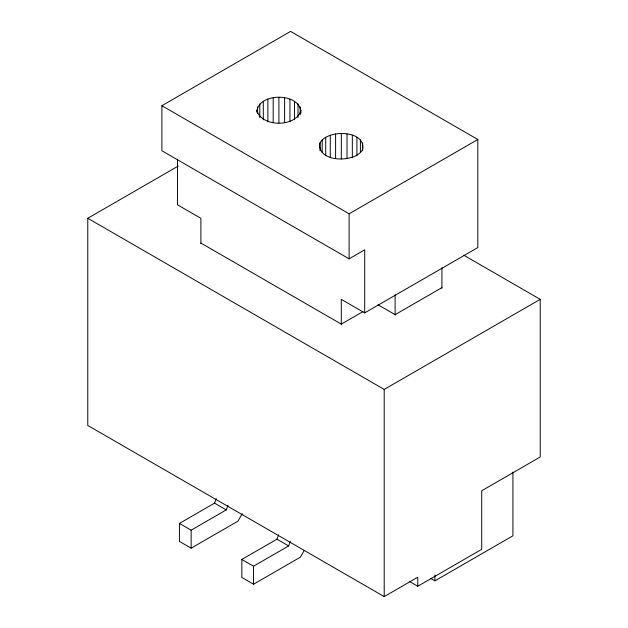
<?xml version="1.0" encoding="UTF-8"?>
<svg xmlns="http://www.w3.org/2000/svg" width="628" height="628" viewBox="0 0 628 628"><rect width="100%" height="100%" fill="white"/><g stroke="black" fill="none" stroke-linecap="round" stroke-linejoin="round"><path stroke-width="0.94" d="M256.828 112.177C257.755 91.931 301.487 92.19 300.961 113.15M300.961 110.214C296.495 127.547 261.295 127.547 256.828 110.214M319.99 142.948C316.465 162.754 355.464 163.319 362.615 149.543C366.14 129.737 327.141 129.172 319.99 142.948L319.99 150.783M242.259 513.68L237.941 521.162L191.14 548.181L179.435 541.43L179.435 523.414L214.541 503.146L216.275 498.679M179.435 523.414L191.14 530.173L226.237 509.905L227.972 505.438M304.188 550.544L300.349 557.193L253.547 584.213L241.843 577.462L241.843 559.446L276.948 539.177L278.675 534.711M241.843 559.446L253.547 566.197L288.644 545.936L290.379 541.469M364.703 312.885L364.703 249.834L349.105 258.838L161.883 150.751L161.883 105.716L290.599 31.4L477.814 139.494L477.814 247.581L364.703 312.885L341.302 299.375L341.302 324.739M409.315 581.371L417.753 586.238L417.753 577.234L384.21 596.6L87.779 425.454L87.779 218.277L178.203 166.075M161.883 105.716L349.105 213.803L477.814 139.494M363.031 311.574L341.302 324.119L200.889 243.052M441.931 287.64L395.13 314.659L378.032 304.792M87.779 218.277L384.21 389.423L540.221 299.344L540.221 456.98L481.715 490.758L481.715 549.312L417.753 586.238M430.808 578.466L434.914 580.837L512.919 535.802L512.919 472.162M463.809 255.227L540.221 299.344M214.541 503.146L226.237 509.905M276.948 539.177L288.644 545.936M441.931 267.771L441.931 288.268M434.914 575.107L434.914 580.837M395.13 294.799L395.13 315.287M384.21 389.423L384.21 596.6M362.615 142.948L362.615 150.783M360.409 139.879L360.409 152.604M356.908 137.242L356.908 155.838M352.332 135.216L352.332 157.73M349.105 213.803L349.105 258.838M347.017 133.945L347.017 158.421M341.302 133.505L341.302 158.963M335.595 133.945L335.595 158.421M330.273 135.216L330.273 157.73M325.704 137.242L325.704 155.838M322.195 139.879L322.195 152.604M300.208 106.917L300.208 114.751M298.002 103.848L298.002 117.554M294.501 101.21L294.501 119.815M289.932 99.185L289.932 121.706M284.61 97.913L284.61 122.389M278.895 97.481L278.895 122.931M273.188 97.913L273.188 122.389M267.866 99.185L267.866 121.706M263.297 101.21L263.297 119.815M259.788 103.848L259.788 117.554M257.582 106.917L257.582 113.77M253.547 566.197L253.547 584.213M200.889 243.664L200.889 218.309L177.489 204.799L177.489 159.206M191.14 530.173L191.14 548.181"/></g></svg>
